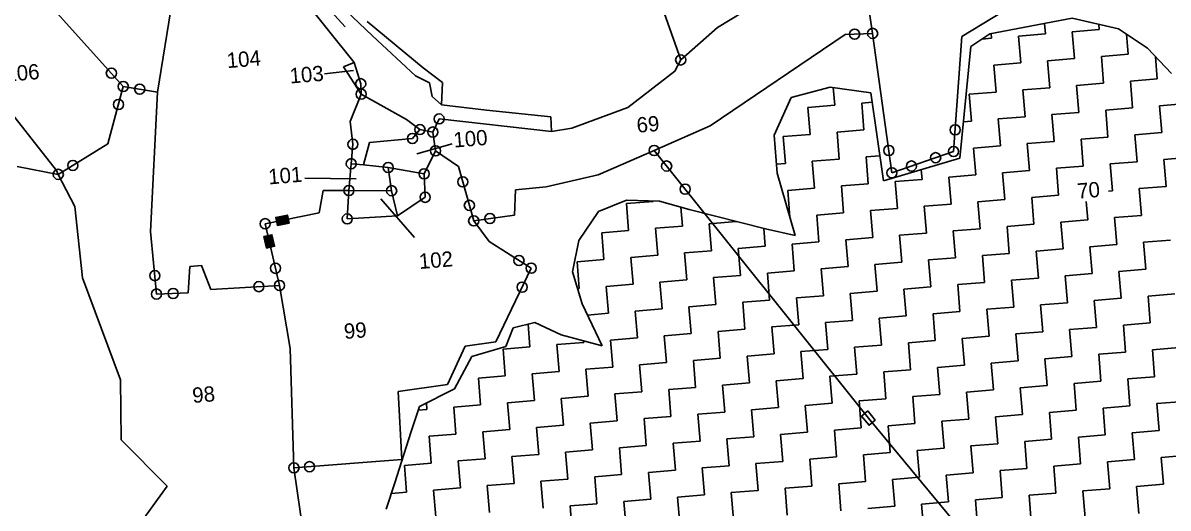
# Model space of a CAD drawing. Header units: metres. Extents: x 307122 to 311809, y 1926082 to 1930533.
# Drawn here: x 309391 to 310079, y 1928175 to 1928467 of the extents above; entities that cross this region are included whole.
import ezdxf

# ---------------------------------------------------------------- set-up
doc = ezdxf.new("R2010")
doc.units = ezdxf.units.M
for name, color, linetype in [('LINE_WATER', 4, 'Continuous'), ('OFF', 1, 'Continuous'), ('POLY_HATCH', 12, 'Continuous'), ('POLY_PARCEL', 6, 'Continuous'), ('POLY_WATER', 4, 'Continuous'), ('TEXT_PARCEL', 7, 'Continuous'), ('V_BOUND_LINE', 7, 'Continuous')]:
    doc.layers.add(name, color=color, linetype=linetype)
doc.styles.add('TEXT_MAP', font='')
doc.styles.get('TEXT_MAP').set_extended_font_data('Kruti Dev 050')
doc.dimstyles.get("Standard").update_dxf_attribs({"dimtxt": 2.5, "dimasz": 2.5, "dimexe": 1.25, "dimexo": 0.625, "dimtad": 1, "dimdec": 4, "dimdsep": 46, "dimlunit": 6, "dimtxsty": 'Standard', "dimcen": 2.5, "dimadec": 0, "dimazin": 0, "dimtfac": 1, "dimtdec": 4, "dimtmove": 0, "dimatfit": 3, "dimfxl": 1, "dimtolj": 1, "dimtzin": 0, "dimarcsym": 0})

msp = doc.modelspace()

# ---------------------------------------------------------------- hatches: boundary and pattern name
for points in [[(309543.05, 1928349.76), (309544.01, 1928344.95), (309550.97, 1928346.34), (309550.01, 1928351.15)], [(309540.66, 1928339.39), (309535.88, 1928338.28), (309537.5, 1928331.36), (309542.28, 1928332.48)]]:
    msp.add_hatch(color=256).paths.add_polyline_path(points)

# ---------------------------------------------------------------- linework, layer by layer
for points in [[(309550.97, 1928346.34), (309544.01, 1928344.95), (309543.05, 1928349.76), (309550.01, 1928351.15)], [(309537.5, 1928331.36), (309535.88, 1928338.28), (309540.66, 1928339.39), (309542.28, 1928332.48)], [(309898.51, 1928233.55), (309903.05, 1928228.09), (309899.27, 1928224.95), (309894.73, 1928230.41)]]:
    msp.add_lwpolyline(points, close=True)
for centre in [(309890.64, 1928459.73), (309901.44, 1928460.23), (309786.18, 1928444.29), (309444.31, 1928436.33), (309451.46, 1928428.39), (309461.31, 1928426.76), (309594.01, 1928430.02), (309594.26, 1928423.79), (309448.57, 1928417.56), (309641.09, 1928408.88), (309629.63, 1928402.47), (309637.3, 1928401.02), (309950.99, 1928402.34), (309589.36, 1928393.64), (309625.08, 1928397.16), (309638.96, 1928389.75), (309770.28, 1928389.91), (309911.18, 1928389.94), (309939.28, 1928385.6), (309950.05, 1928389.32), (309421.17, 1928380.97), (309588.35, 1928381.99), (309610.57, 1928379.75), (309777.74, 1928380.58), (309924.72, 1928380.58), (309412.43, 1928375.58), (309632.13, 1928375.92), (309913.03, 1928376.55), (309586.95, 1928365.87), (309612.6, 1928365.77), (309655.3, 1928371.13), (309788.84, 1928366.72), (309632.7, 1928361.81), (309659.28, 1928356.99), (309536.61, 1928345.97), (309585.95, 1928348.84), (309661.89, 1928347.69), (309671.63, 1928349.08), (309689.07, 1928323.89), (309542.86, 1928319.21), (309696.39, 1928319.27), (309470.36, 1928314.78), (309471.44, 1928303.74), (309481.4, 1928304.09), (309532.9, 1928308.18), (309545.25, 1928308.93), (309690.94, 1928307.87), (309563.25, 1928200.08), (309553.94, 1928199.36)]:
    msp.add_circle(centre, 3.04)
at = {"layer": 'LINE_WATER'}
for p, q in [((309569.84, 1928480.52), (309584.66, 1928464.25)), ((309601.18, 1928458.72), (309585.01, 1928474.02)), ((309626.96, 1928434.75), (309601.18, 1928458.72)), ((309635.33, 1928430.57), (309626.96, 1928434.75)), ((309636.87, 1928422.38), (309635.33, 1928430.57)), ((309642.48, 1928417.33), (309636.87, 1928422.38))]:
    msp.add_line(p, q, dxfattribs=at)
at = {"layer": 'OFF'}
msp.add_line((309412.43, 1928375.58), (309387.64, 1928380.22), dxfattribs=at)
at = {"layer": 'POLY_HATCH'}
for p, q in [((309971.78, 1928459.9), (310021.28, 1928469.43)), ((310021.28, 1928469.43), (310049.14, 1928462.97)), ((309960.37, 1928452.42), (309971.78, 1928459.9)), ((310049.14, 1928462.97), (310066.49, 1928451.29)), ((309953.85, 1928385.25), (309960.37, 1928452.42)), ((310066.49, 1928451.29), (310080.86, 1928436.08)), ((309852.49, 1928421.72), (309876.02, 1928428.02)), ((309876.02, 1928428.02), (309900.35, 1928424.56)), ((309900.35, 1928424.56), (309907.97, 1928371.66)), ((309842.32, 1928399.04), (309852.49, 1928421.72)), ((309844.19, 1928376.26), (309842.32, 1928399.04)), ((309907.97, 1928371.66), (309953.85, 1928385.25)), ((309854.91, 1928338.91), (309844.19, 1928376.26)), ((309736.77, 1928353.25), (309753.7, 1928360.1)), ((309753.7, 1928360.1), (309773.42, 1928359.53)), ((309773.42, 1928359.53), (309791.33, 1928354.45)), ((309791.33, 1928354.45), (309837.09, 1928342.91)), ((309725.07, 1928335.91), (309736.77, 1928353.25)), ((309837.09, 1928342.91), (309854.91, 1928338.91)), ((309721.16, 1928317.02), (309725.07, 1928335.91)), ((309727.1, 1928297.84), (309721.16, 1928317.02)), ((309739.01, 1928272.61), (309727.1, 1928297.84)), ((309685.65, 1928283.52), (309698.5, 1928286.76)), ((309698.5, 1928286.76), (309714.41, 1928279.33)), ((309681.11, 1928272.23), (309685.65, 1928283.52)), ((309714.41, 1928279.33), (309739.01, 1928272.61)), ((309660.83, 1928266.2), (309681.11, 1928272.23)), ((309650.4, 1928246.77), (309660.83, 1928266.2)), ((309629.4, 1928236.31), (309650.4, 1928246.77)), ((309624.13, 1928220.59), (309629.4, 1928236.31)), ((309614.59, 1928190.32), (309624.13, 1928220.59)), ((309609.32, 1928174.59), (309614.59, 1928190.32))]:
    msp.add_line(p, q, dxfattribs=at)
at = {"layer": 'POLY_HATCH', "linetype": 'Continuous'}
for p, q in [((310005.18, 1928459.92), (310004.66, 1928466.23)), ((310037.45, 1928462.57), (310037.19, 1928465.74)), ((309967.03, 1928456.79), (309972.9, 1928457.27)), ((309972.9, 1928457.27), (309972.67, 1928460.08)), ((309989.04, 1928458.59), (310005.18, 1928459.92)), ((309990.36, 1928442.46), (309989.04, 1928458.59)), ((310021.31, 1928461.24), (310037.45, 1928462.57)), ((310022.64, 1928445.1), (310021.31, 1928461.24)), ((310054.91, 1928447.75), (310053.93, 1928459.75)), ((310006.5, 1928443.78), (310022.64, 1928445.1)), ((310007.82, 1928427.64), (310006.5, 1928443.78)), ((310038.78, 1928446.43), (310054.91, 1928447.75)), ((310040.1, 1928430.29), (310038.78, 1928446.43)), ((310072.38, 1928432.94), (310071.29, 1928446.22)), ((309974.22, 1928441.13), (309990.36, 1928442.46)), ((309975.55, 1928425), (309974.22, 1928441.13)), ((310023.96, 1928428.97), (310040.1, 1928430.29)), ((310056.24, 1928431.61), (310072.38, 1928432.94)), ((310057.56, 1928415.48), (310056.24, 1928431.61)), ((309878.72, 1928417.05), (309877.84, 1928427.76)), ((309959.41, 1928423.67), (309975.55, 1928425)), ((309960.73, 1928407.53), (309959.41, 1928423.67)), ((309991.69, 1928426.32), (310007.82, 1928427.64)), ((309993.01, 1928410.18), (309991.69, 1928426.32)), ((310025.29, 1928412.83), (310023.96, 1928428.97)), ((309862.58, 1928415.73), (309878.72, 1928417.05)), ((309863.91, 1928399.59), (309862.58, 1928415.73)), ((309894.86, 1928418.38), (309901.16, 1928418.89)), ((309896.18, 1928402.24), (309894.86, 1928418.38)), ((310073.7, 1928416.8), (310089.84, 1928418.12)), ((310075.02, 1928400.66), (310073.7, 1928416.8)), ((309976.87, 1928408.86), (309993.01, 1928410.18)), ((309978.2, 1928392.72), (309976.87, 1928408.86)), ((310009.15, 1928411.5), (310025.29, 1928412.83)), ((310010.47, 1928395.37), (310009.15, 1928411.5)), ((310041.42, 1928414.15), (310057.56, 1928415.48)), ((310042.75, 1928398.01), (310041.42, 1928414.15)), ((309880.05, 1928400.91), (309896.18, 1928402.24)), ((309955.98, 1928407.14), (309960.73, 1928407.53)), ((309847.77, 1928398.27), (309863.91, 1928399.59)), ((309849.09, 1928382.13), (309847.77, 1928398.27)), ((309881.37, 1928384.78), (309880.05, 1928400.91)), ((309994.33, 1928394.04), (310010.47, 1928395.37)), ((310026.61, 1928396.69), (310042.75, 1928398.01)), ((310027.93, 1928380.55), (310026.61, 1928396.69)), ((310058.88, 1928399.34), (310075.02, 1928400.66)), ((310060.21, 1928383.2), (310058.88, 1928399.34)), ((309962.06, 1928391.4), (309978.2, 1928392.72)), ((309963.38, 1928375.26), (309962.06, 1928391.4)), ((309995.66, 1928377.91), (309994.33, 1928394.04)), ((309843.74, 1928381.69), (309849.09, 1928382.13)), ((309865.23, 1928383.45), (309881.37, 1928384.78)), ((309866.56, 1928367.32), (309865.23, 1928383.45)), ((309897.51, 1928386.1), (309905.79, 1928386.78)), ((309898.83, 1928369.96), (309897.51, 1928386.1)), ((310044.07, 1928381.88), (310060.21, 1928383.2)), ((310045.39, 1928365.74), (310044.07, 1928381.88)), ((310076.35, 1928384.52), (310092.48, 1928385.85)), ((310077.67, 1928368.39), (310076.35, 1928384.52)), ((309931.11, 1928372.61), (309930.63, 1928378.38)), ((309947.24, 1928373.93), (309963.38, 1928375.26)), ((309979.52, 1928376.58), (309995.66, 1928377.91)), ((309980.84, 1928360.44), (309979.52, 1928376.58)), ((310011.8, 1928379.23), (310027.93, 1928380.55)), ((310013.12, 1928363.09), (310011.8, 1928379.23)), ((309882.69, 1928368.64), (309898.83, 1928369.96)), ((309884.02, 1928352.5), (309882.69, 1928368.64)), ((309914.97, 1928371.29), (309931.11, 1928372.61)), ((309916.29, 1928355.15), (309914.97, 1928371.29)), ((309948.57, 1928357.8), (309947.24, 1928373.93)), ((310061.53, 1928367.06), (310077.67, 1928368.39)), ((309850.42, 1928365.99), (309866.56, 1928367.32)), ((309851.73, 1928349.97), (309850.42, 1928365.99)), ((309996.98, 1928361.77), (310013.12, 1928363.09)), ((309998.31, 1928345.63), (309996.98, 1928361.77)), ((310043.02, 1928365.54), (310045.39, 1928365.74)), ((310062.86, 1928350.93), (310061.53, 1928367.06)), ((309753.59, 1928358.05), (309769.73, 1928359.37)), ((309754.92, 1928341.91), (309753.59, 1928358.05)), ((309769.73, 1928359.37), (309769.71, 1928359.64)), ((309787.19, 1928344.56), (309786.26, 1928355.89)), ((309900.15, 1928353.83), (309916.29, 1928355.15)), ((309901.48, 1928337.69), (309900.15, 1928353.83)), ((309932.43, 1928356.47), (309948.57, 1928357.8)), ((309933.75, 1928340.34), (309932.43, 1928356.47)), ((309964.71, 1928359.12), (309980.84, 1928360.44)), ((309966.03, 1928342.98), (309964.71, 1928359.12)), ((310030.58, 1928348.28), (310029.68, 1928359.3)), ((309803.33, 1928345.88), (309819.47, 1928347.21)), ((309819.47, 1928347.21), (309819.45, 1928347.36)), ((309867.88, 1928351.18), (309884.02, 1928352.5)), ((309869.2, 1928335.04), (309867.88, 1928351.18)), ((310014.44, 1928346.95), (310030.58, 1928348.28)), ((310015.77, 1928330.82), (310014.44, 1928346.95)), ((310046.72, 1928349.6), (310062.86, 1928350.93)), ((310048.04, 1928333.46), (310046.72, 1928349.6)), ((309738.78, 1928340.59), (309754.92, 1928341.91)), ((309740.1, 1928324.45), (309738.78, 1928340.59)), ((309771.05, 1928343.24), (309787.19, 1928344.56)), ((309772.38, 1928327.1), (309771.05, 1928343.24)), ((309804.65, 1928329.75), (309803.33, 1928345.88)), ((309836.93, 1928332.39), (309836.04, 1928343.17)), ((309917.62, 1928339.01), (309933.75, 1928340.34)), ((309949.89, 1928341.66), (309966.03, 1928342.98)), ((309951.22, 1928325.52), (309949.89, 1928341.66)), ((309982.17, 1928344.31), (309998.31, 1928345.63)), ((309983.49, 1928328.17), (309982.17, 1928344.31)), ((309853.07, 1928333.72), (309869.2, 1928335.04)), ((309854.39, 1928317.58), (309853.07, 1928333.72)), ((309885.34, 1928336.36), (309901.48, 1928337.69)), ((309886.66, 1928320.23), (309885.34, 1928336.36)), ((309918.94, 1928322.87), (309917.62, 1928339.01)), ((310031.9, 1928332.14), (310048.04, 1928333.46)), ((310064.18, 1928334.79), (310080.32, 1928336.11)), ((310065.5, 1928318.65), (310064.18, 1928334.79)), ((309756.24, 1928325.77), (309772.38, 1928327.1)), ((309788.51, 1928328.42), (309804.65, 1928329.75)), ((309789.84, 1928312.28), (309788.51, 1928328.42)), ((309820.79, 1928331.07), (309836.93, 1928332.39)), ((309822.11, 1928314.93), (309820.79, 1928331.07)), ((309967.35, 1928326.84), (309983.49, 1928328.17)), ((309968.68, 1928310.71), (309967.35, 1928326.84)), ((309999.63, 1928329.49), (310015.77, 1928330.82)), ((310000.95, 1928313.35), (309999.63, 1928329.49)), ((310033.23, 1928316), (310031.9, 1928332.14)), ((309723.96, 1928323.13), (309740.1, 1928324.45)), ((309725.29, 1928306.99), (309723.96, 1928323.13)), ((309757.56, 1928309.64), (309756.24, 1928325.77)), ((309870.53, 1928318.9), (309886.66, 1928320.23)), ((309902.8, 1928321.55), (309918.94, 1928322.87)), ((309904.13, 1928305.41), (309902.8, 1928321.55)), ((309935.08, 1928324.2), (309951.22, 1928325.52)), ((309936.4, 1928308.06), (309935.08, 1928324.2)), ((309805.98, 1928313.61), (309822.11, 1928314.93)), ((309807.3, 1928297.47), (309805.98, 1928313.61)), ((309838.25, 1928316.25), (309854.39, 1928317.58)), ((309839.58, 1928300.12), (309838.25, 1928316.25)), ((309871.85, 1928302.76), (309870.53, 1928318.9)), ((309984.81, 1928312.03), (310000.95, 1928313.35)), ((310017.09, 1928314.68), (310033.23, 1928316)), ((310018.41, 1928298.54), (310017.09, 1928314.68)), ((310049.37, 1928317.33), (310065.5, 1928318.65)), ((310050.69, 1928301.19), (310049.37, 1928317.33)), ((309724.29, 1928306.91), (309725.29, 1928306.99)), ((309741.42, 1928308.31), (309757.56, 1928309.64)), ((309742.75, 1928292.17), (309741.42, 1928308.31)), ((309773.7, 1928310.96), (309789.84, 1928312.28)), ((309775.02, 1928294.82), (309773.7, 1928310.96)), ((309920.26, 1928306.74), (309936.4, 1928308.06)), ((309921.59, 1928290.6), (309920.26, 1928306.74)), ((309952.54, 1928309.38), (309968.68, 1928310.71)), ((309953.86, 1928293.25), (309952.54, 1928309.38)), ((309986.14, 1928295.89), (309984.81, 1928312.03)), ((309823.44, 1928298.79), (309839.58, 1928300.12)), ((309824.76, 1928282.66), (309823.44, 1928298.79)), ((309855.71, 1928301.44), (309871.85, 1928302.76)), ((309857.04, 1928285.3), (309855.71, 1928301.44)), ((309887.99, 1928304.09), (309904.13, 1928305.41)), ((309889.31, 1928287.95), (309887.99, 1928304.09)), ((310034.55, 1928299.86), (310050.69, 1928301.19)), ((310035.88, 1928283.73), (310034.55, 1928299.86)), ((310066.83, 1928302.51), (310082.97, 1928303.84)), ((310068.15, 1928286.37), (310066.83, 1928302.51)), ((309730.26, 1928291.15), (309742.75, 1928292.17)), ((309758.89, 1928293.5), (309775.02, 1928294.82)), ((309760.21, 1928277.36), (309758.89, 1928293.5)), ((309791.16, 1928296.15), (309807.3, 1928297.47)), ((309792.49, 1928280.01), (309791.16, 1928296.15)), ((309937.73, 1928291.92), (309953.86, 1928293.25)), ((309939.05, 1928275.78), (309937.73, 1928291.92)), ((309970, 1928294.57), (309986.14, 1928295.89)), ((309971.32, 1928278.43), (309970, 1928294.57)), ((310002.28, 1928297.22), (310018.41, 1928298.54)), ((310003.6, 1928281.08), (310002.28, 1928297.22)), ((309695.66, 1928272.07), (309694.54, 1928285.76)), ((309840.9, 1928283.98), (309857.04, 1928285.3)), ((309873.17, 1928286.63), (309889.31, 1928287.95)), ((309874.5, 1928270.49), (309873.17, 1928286.63)), ((309905.45, 1928289.27), (309921.59, 1928290.6)), ((309906.77, 1928273.14), (309905.45, 1928289.27)), ((310052.01, 1928285.05), (310068.15, 1928286.37)), ((310053.34, 1928268.91), (310052.01, 1928285.05)), ((309776.35, 1928278.68), (309792.49, 1928280.01)), ((309777.67, 1928262.55), (309776.35, 1928278.68)), ((309808.62, 1928281.33), (309824.76, 1928282.66)), ((309809.95, 1928265.19), (309808.62, 1928281.33)), ((309842.22, 1928267.84), (309840.9, 1928283.98)), ((309955.19, 1928277.11), (309971.32, 1928278.43)), ((309987.46, 1928279.76), (310003.6, 1928281.08)), ((309988.79, 1928263.62), (309987.46, 1928279.76)), ((310019.74, 1928282.4), (310035.88, 1928283.73)), ((310021.06, 1928266.27), (310019.74, 1928282.4)), ((309679.52, 1928270.74), (309695.66, 1928272.07)), ((309711.8, 1928273.39), (309727.93, 1928274.71)), ((309713.12, 1928257.25), (309711.8, 1928273.39)), ((309727.93, 1928274.71), (309727.86, 1928275.65)), ((309744.07, 1928276.04), (309760.21, 1928277.36)), ((309745.4, 1928259.9), (309744.07, 1928276.04)), ((309890.64, 1928271.81), (309906.77, 1928273.14)), ((309891.96, 1928255.68), (309890.64, 1928271.81)), ((309922.91, 1928274.46), (309939.05, 1928275.78)), ((309924.24, 1928258.32), (309922.91, 1928274.46)), ((309956.51, 1928260.97), (309955.19, 1928277.11)), ((310069.47, 1928270.24), (310085.61, 1928271.56)), ((309680.84, 1928254.6), (309679.52, 1928270.74)), ((309793.81, 1928263.87), (309809.95, 1928265.19)), ((309826.08, 1928266.52), (309842.22, 1928267.84)), ((309827.41, 1928250.38), (309826.08, 1928266.52)), ((309858.36, 1928269.17), (309874.5, 1928270.49)), ((309859.68, 1928253.03), (309858.36, 1928269.17)), ((310004.92, 1928264.94), (310021.06, 1928266.27)), ((310006.25, 1928248.8), (310004.92, 1928264.94)), ((310037.2, 1928267.59), (310053.34, 1928268.91)), ((310038.52, 1928251.45), (310037.2, 1928267.59)), ((310070.8, 1928254.1), (310069.47, 1928270.24)), ((309729.26, 1928258.58), (309745.4, 1928259.9)), ((309730.58, 1928242.44), (309729.26, 1928258.58)), ((309761.53, 1928261.22), (309777.67, 1928262.55)), ((309762.86, 1928245.09), (309761.53, 1928261.22)), ((309795.13, 1928247.73), (309793.81, 1928263.87)), ((309908.1, 1928257), (309924.24, 1928258.32)), ((309940.37, 1928259.65), (309956.51, 1928260.97)), ((309941.7, 1928243.51), (309940.37, 1928259.65)), ((309972.65, 1928262.29), (309988.79, 1928263.62)), ((309973.97, 1928246.16), (309972.65, 1928262.29)), ((309664.71, 1928253.28), (309680.84, 1928254.6)), ((309666.03, 1928237.14), (309664.71, 1928253.28)), ((309696.98, 1928255.93), (309713.12, 1928257.25)), ((309698.31, 1928239.79), (309696.98, 1928255.93)), ((309843.55, 1928251.7), (309859.68, 1928253.03)), ((309844.87, 1928235.57), (309843.55, 1928251.7)), ((309875.82, 1928254.35), (309891.96, 1928255.68)), ((309877.15, 1928238.21), (309875.82, 1928254.35)), ((309909.42, 1928240.86), (309908.1, 1928257)), ((310022.39, 1928250.13), (310038.52, 1928251.45)), ((310054.66, 1928252.77), (310070.8, 1928254.1)), ((310055.98, 1928236.64), (310054.66, 1928252.77)), ((309746.72, 1928243.76), (309762.86, 1928245.09)), ((309748.04, 1928227.62), (309746.72, 1928243.76)), ((309779, 1928246.41), (309795.13, 1928247.73)), ((309780.32, 1928230.27), (309779, 1928246.41)), ((309811.27, 1928249.06), (309827.41, 1928250.38)), ((309812.59, 1928232.92), (309811.27, 1928249.06)), ((309957.83, 1928244.83), (309973.97, 1928246.16)), ((309959.16, 1928228.69), (309957.83, 1928244.83)), ((309990.11, 1928247.48), (310006.25, 1928248.8)), ((309991.43, 1928231.34), (309990.11, 1928247.48)), ((310023.71, 1928233.99), (310022.39, 1928250.13)), ((309633.76, 1928234.5), (309633.44, 1928238.32)), ((309649.89, 1928235.82), (309666.03, 1928237.14)), ((309682.17, 1928238.47), (309698.31, 1928239.79)), ((309683.49, 1928222.33), (309682.17, 1928238.47)), ((309714.44, 1928241.11), (309730.58, 1928242.44)), ((309715.77, 1928224.98), (309714.44, 1928241.11)), ((309861.01, 1928236.89), (309877.15, 1928238.21)), ((309862.33, 1928220.75), (309861.01, 1928236.89)), ((309893.28, 1928239.54), (309909.42, 1928240.86)), ((309894.61, 1928223.4), (309893.28, 1928239.54)), ((309925.56, 1928242.18), (309941.7, 1928243.51)), ((309926.88, 1928226.05), (309925.56, 1928242.18)), ((310072.12, 1928237.96), (310088.26, 1928239.28)), ((310073.45, 1928221.82), (310072.12, 1928237.96)), ((309628.65, 1928234.08), (309633.76, 1928234.5)), ((309651.22, 1928219.68), (309649.89, 1928235.82)), ((309764.18, 1928228.95), (309780.32, 1928230.27)), ((309796.46, 1928231.59), (309812.59, 1928232.92)), ((309797.78, 1928215.46), (309796.46, 1928231.59)), ((309828.73, 1928234.24), (309844.87, 1928235.57)), ((309830.06, 1928218.1), (309828.73, 1928234.24)), ((309975.3, 1928230.02), (309991.43, 1928231.34)), ((309976.62, 1928213.88), (309975.3, 1928230.02)), ((310007.57, 1928232.67), (310023.71, 1928233.99)), ((310008.9, 1928216.53), (310007.57, 1928232.67)), ((310039.85, 1928235.31), (310055.98, 1928236.64)), ((310041.17, 1928219.18), (310039.85, 1928235.31)), ((309699.63, 1928223.65), (309715.77, 1928224.98)), ((309700.95, 1928207.51), (309699.63, 1928223.65)), ((309731.91, 1928226.3), (309748.04, 1928227.62)), ((309733.23, 1928210.16), (309731.91, 1928226.3)), ((309765.5, 1928212.81), (309764.18, 1928228.95)), ((309878.47, 1928222.08), (309894.61, 1928223.4)), ((309910.74, 1928224.72), (309926.88, 1928226.05)), ((309912.07, 1928208.59), (309910.74, 1928224.72)), ((309943.02, 1928227.37), (309959.16, 1928228.69)), ((309944.34, 1928211.23), (309943.02, 1928227.37)), ((309635.08, 1928218.36), (309651.22, 1928219.68)), ((309636.4, 1928202.22), (309635.08, 1928218.36)), ((309667.35, 1928221.01), (309683.49, 1928222.33)), ((309668.68, 1928204.87), (309667.35, 1928221.01)), ((309813.92, 1928216.78), (309830.06, 1928218.1)), ((309815.24, 1928200.64), (309813.92, 1928216.78)), ((309846.19, 1928219.43), (309862.33, 1928220.75)), ((309847.52, 1928203.29), (309846.19, 1928219.43)), ((309879.79, 1928205.94), (309878.47, 1928222.08)), ((309992.76, 1928215.2), (310008.9, 1928216.53)), ((310025.03, 1928217.85), (310041.17, 1928219.18)), ((310026.36, 1928201.71), (310025.03, 1928217.85)), ((310057.31, 1928220.5), (310073.45, 1928221.82)), ((310058.63, 1928204.36), (310057.31, 1928220.5)), ((309717.09, 1928208.84), (309733.23, 1928210.16)), ((309749.37, 1928211.49), (309765.5, 1928212.81)), ((309750.69, 1928195.35), (309749.37, 1928211.49)), ((309781.64, 1928214.13), (309797.78, 1928215.46)), ((309782.97, 1928198), (309781.64, 1928214.13)), ((309928.21, 1928209.91), (309944.34, 1928211.23)), ((309929.53, 1928193.77), (309928.21, 1928209.91)), ((309960.48, 1928212.56), (309976.62, 1928213.88)), ((309961.81, 1928196.42), (309960.48, 1928212.56)), ((309994.08, 1928199.07), (309992.76, 1928215.2)), ((309652.54, 1928203.54), (309668.68, 1928204.87)), ((309653.86, 1928187.41), (309652.54, 1928203.54)), ((309684.82, 1928206.19), (309700.95, 1928207.51)), ((309686.14, 1928190.05), (309684.82, 1928206.19)), ((309718.42, 1928192.7), (309717.09, 1928208.84)), ((309831.38, 1928201.97), (309847.52, 1928203.29)), ((309863.66, 1928204.61), (309879.79, 1928205.94)), ((309864.98, 1928188.48), (309863.66, 1928204.61)), ((309895.93, 1928207.26), (309912.07, 1928208.59)), ((309897.25, 1928191.12), (309895.93, 1928207.26)), ((310042.49, 1928203.04), (310058.63, 1928204.36)), ((310043.82, 1928186.9), (310042.49, 1928203.04)), ((310074.77, 1928205.69), (310090.91, 1928207.01)), ((310076.09, 1928189.55), (310074.77, 1928205.69)), ((309620.27, 1928200.9), (309636.4, 1928202.22)), ((309621.59, 1928184.76), (309620.27, 1928200.9)), ((309766.83, 1928196.67), (309782.97, 1928198)), ((309768.15, 1928180.53), (309766.83, 1928196.67)), ((309799.1, 1928199.32), (309815.24, 1928200.64)), ((309800.43, 1928183.18), (309799.1, 1928199.32)), ((309832.7, 1928185.83), (309831.38, 1928201.97)), ((309945.67, 1928195.1), (309961.81, 1928196.42)), ((309977.94, 1928197.74), (309994.08, 1928199.07)), ((309979.27, 1928181.61), (309977.94, 1928197.74)), ((310010.22, 1928200.39), (310026.36, 1928201.71)), ((310011.54, 1928184.25), (310010.22, 1928200.39)), ((309670, 1928188.73), (309686.14, 1928190.05)), ((309671.33, 1928172.59), (309670, 1928188.73)), ((309702.28, 1928191.38), (309718.42, 1928192.7)), ((309703.6, 1928175.24), (309702.28, 1928191.38)), ((309734.55, 1928194.02), (309750.69, 1928195.35)), ((309735.88, 1928177.89), (309734.55, 1928194.02)), ((309881.12, 1928189.8), (309897.25, 1928191.12)), ((309882.44, 1928173.66), (309881.12, 1928189.8)), ((309913.39, 1928192.45), (309929.53, 1928193.77)), ((309914.72, 1928176.31), (309913.39, 1928192.45)), ((309946.99, 1928178.96), (309945.67, 1928195.1)), ((310059.96, 1928188.22), (310076.09, 1928189.55)), ((309612.48, 1928184.01), (309621.59, 1928184.76)), ((309637.73, 1928186.08), (309653.86, 1928187.41)), ((309639.05, 1928169.94), (309637.73, 1928186.08)), ((309784.29, 1928181.86), (309800.43, 1928183.18)), ((309785.61, 1928165.72), (309784.29, 1928181.86)), ((309816.57, 1928184.51), (309832.7, 1928185.83)), ((309817.89, 1928168.37), (309816.57, 1928184.51)), ((309848.84, 1928187.15), (309864.98, 1928188.48)), ((309850.16, 1928171.02), (309848.84, 1928187.15)), ((309995.4, 1928182.93), (310011.54, 1928184.25)), ((309996.73, 1928166.79), (309995.4, 1928182.93)), ((310027.68, 1928185.58), (310043.82, 1928186.9)), ((310029, 1928169.44), (310027.68, 1928185.58)), ((310061.28, 1928172.09), (310059.96, 1928188.22)), ((309719.74, 1928176.56), (309735.88, 1928177.89)), ((309721.06, 1928160.43), (309719.74, 1928176.56)), ((309752.01, 1928179.21), (309768.15, 1928180.53)), ((309753.34, 1928163.07), (309752.01, 1928179.21)), ((309898.58, 1928174.99), (309914.72, 1928176.31)), ((309930.85, 1928177.63), (309946.99, 1928178.96)), ((309932.18, 1928161.5), (309930.85, 1928177.63)), ((309963.13, 1928180.28), (309979.27, 1928181.61)), ((309964.45, 1928164.14), (309963.13, 1928180.28))]:
    msp.add_line(p, q, dxfattribs=at)
at = {"layer": 'POLY_PARCEL'}
for p, q in [((309750.55, 1928546.28), (309786.18, 1928444.29)), ((309808.19, 1928463.79), (309882.97, 1928509.14)), ((309901.44, 1928460.23), (309895.24, 1928502.34)), ((309451.46, 1928428.39), (309399.89, 1928485.64)), ((309472.04, 1928424.99), (309480.95, 1928480.77)), ((309979.48, 1928473.12), (309955.01, 1928458.43)), ((309786.18, 1928444.29), (309808.19, 1928463.79)), ((309884.98, 1928459.47), (309803.88, 1928404.75)), ((309901.44, 1928460.23), (309884.98, 1928459.47)), ((309913.03, 1928376.55), (309901.44, 1928460.23)), ((309955.01, 1928458.43), (309950.05, 1928389.32)), ((309782.66, 1928437.57), (309786.18, 1928444.29)), ((309583.66, 1928440.19), (309590.1, 1928442.71)), ((309594.26, 1928423.79), (309583.66, 1928440.19)), ((309754.35, 1928415.79), (309782.66, 1928437.57)), ((309442.27, 1928393.96), (309451.46, 1928428.39)), ((309451.46, 1928428.39), (309472.04, 1928424.99)), ((309467.78, 1928341.2), (309472.04, 1928424.99)), ((309587.64, 1928407.36), (309594.26, 1928423.79)), ((309720.84, 1928403.31), (309754.35, 1928415.79)), ((309589.36, 1928393.64), (309587.64, 1928407.36)), ((309625.08, 1928397.16), (309629.63, 1928402.47)), ((309708.67, 1928401.4), (309720.84, 1928403.31)), ((309803.88, 1928404.75), (309770.28, 1928389.91)), ((309599.3, 1928394.75), (309625.08, 1928397.16)), ((309638.96, 1928389.75), (309637.3, 1928401.02)), ((309412.43, 1928375.58), (309442.27, 1928393.96)), ((309588.35, 1928381.99), (309589.36, 1928393.64)), ((309595.75, 1928381.25), (309599.3, 1928394.75)), ((309632.13, 1928375.92), (309638.96, 1928389.75)), ((309638.96, 1928389.75), (309652.73, 1928380.26)), ((309770.28, 1928389.91), (309736.65, 1928375.35)), ((309770.28, 1928389.91), (309898.89, 1928229.25)), ((309950.05, 1928389.32), (309913.03, 1928376.55)), ((309586.95, 1928365.87), (309588.35, 1928381.99)), ((309588.35, 1928381.99), (309595.75, 1928381.25)), ((309595.75, 1928381.25), (309610.57, 1928379.75)), ((309610.57, 1928379.75), (309612.6, 1928365.77)), ((309632.13, 1928375.92), (309610.57, 1928379.75)), ((309632.7, 1928361.81), (309632.13, 1928375.92)), ((309652.73, 1928380.26), (309661.89, 1928347.69)), ((309736.65, 1928375.35), (309705.37, 1928368.07)), ((309705.37, 1928368.07), (309686.93, 1928366.26)), ((309569.13, 1928352.47), (309571.56, 1928365.94)), ((309571.56, 1928365.94), (309586.95, 1928365.87)), ((309585.95, 1928348.84), (309586.95, 1928365.87)), ((309586.95, 1928365.87), (309612.6, 1928365.77)), ((309612.6, 1928365.77), (309616.19, 1928350.73)), ((309616.19, 1928350.73), (309632.7, 1928361.81)), ((309686.93, 1928366.26), (309686.39, 1928351.18)), ((309536.61, 1928345.97), (309569.13, 1928352.47)), ((309616.19, 1928350.73), (309585.95, 1928348.84)), ((309686.39, 1928351.18), (309661.89, 1928347.69)), ((309661.89, 1928347.69), (309671.18, 1928335.19)), ((309471.44, 1928303.74), (309467.78, 1928341.2)), ((309545.25, 1928308.93), (309536.61, 1928345.97)), ((309671.18, 1928335.19), (309696.39, 1928319.27)), ((309491.47, 1928320.31), (309490.43, 1928304.41)), ((309498.46, 1928320.88), (309491.47, 1928320.31)), ((309504.04, 1928306.41), (309498.46, 1928320.88)), ((309696.39, 1928319.27), (309675.23, 1928275.07)), ((309545.25, 1928308.93), (309504.04, 1928306.41)), ((309551.6, 1928271.12), (309545.25, 1928308.93)), ((309490.43, 1928304.41), (309471.44, 1928303.74)), ((309656.85, 1928272.38), (309646.05, 1928249.38)), ((309675.23, 1928275.07), (309656.85, 1928272.38)), ((309553.94, 1928199.36), (309551.6, 1928271.12)), ((309646.05, 1928249.38), (309616.59, 1928245.19)), ((309616.59, 1928245.19), (309618.75, 1928204.38)), ((309898.89, 1928229.25), (309975.08, 1928137.6)), ((309618.75, 1928204.38), (309553.94, 1928199.36)), ((309553.94, 1928199.36), (309560.39, 1928154.21))]:
    msp.add_line(p, q, dxfattribs=at)
at = {"layer": 'POLY_WATER'}
for p, q in [((309590.1, 1928442.71), (309541.33, 1928503.55)), ((309597.99, 1928467.32), (309631.53, 1928439.6)), ((309364.8, 1928437.12), (309411.26, 1928377.86)), ((309594.01, 1928430.02), (309590.1, 1928442.71)), ((309631.53, 1928439.6), (309643.21, 1928430.67)), ((309594.26, 1928423.79), (309594.01, 1928430.02)), ((309643.21, 1928430.67), (309642.48, 1928417.33)), ((309621.57, 1928408.58), (309594.26, 1928423.79)), ((309642.48, 1928417.33), (309669.59, 1928414.08)), ((309641.09, 1928408.88), (309637.3, 1928401.02)), ((309708.67, 1928401.4), (309641.09, 1928408.88)), ((309669.59, 1928414.08), (309708.21, 1928410.22)), ((309708.21, 1928410.22), (309708.67, 1928401.4)), ((309629.63, 1928402.47), (309621.57, 1928408.58)), ((309637.3, 1928401.02), (309629.63, 1928402.47))]:
    msp.add_line(p, q, dxfattribs=at)
at = {"layer": 'V_BOUND_LINE'}
for p, q in [((309412.43, 1928375.58), (309411.26, 1928377.86)), ((309422.4, 1928356.21), (309412.43, 1928375.58)), ((309426.99, 1928313.39), (309422.4, 1928356.21)), ((309449.73, 1928252.2), (309426.99, 1928313.39)), ((309450.26, 1928216.3), (309449.73, 1928252.2)), ((309477.77, 1928188.5), (309450.26, 1928216.3)), ((309448.88, 1928148.61), (309477.77, 1928188.5))]:
    msp.add_line(p, q, dxfattribs=at)

# ---------------------------------------------------------------- texts
at = {"layer": 'TEXT_PARCEL', "style": 'TEXT_MAP'}
for s, p in [('104', (309513.96, 1928439.35)), ('106', (309381.05, 1928431.19)), ('103', (309551.71, 1928430.13)), ('69', (309760.07, 1928400.57)), ('100', (309650.09, 1928391.65)), ('101', (309538.87, 1928369.52)), ('70', (310024.65, 1928360.97)), ('102', (309629.35, 1928318.76)), ('99', (309584.33, 1928276.72)), ('98', (309493.26, 1928238.31))]:
    msp.add_text(s, height=9.18, rotation=4.68931, dxfattribs=at).set_placement(p)

# ---------------------------------------------------------------- leaders
for points in [[(309572.26, 1928435.9), (309589.77, 1928437.88)], [(309648.91, 1928394), (309627.75, 1928387.88)], [(309560.41, 1928373.33), (309591.24, 1928372.96)], [(309626.27, 1928337.69), (309606.07, 1928360.99)]]:
    msp.add_leader(points, dimstyle='Standard', override={"dimtxt": 2.5, "dimasz": 2.5, "dimexe": 1.25, "dimexo": 0.625, "dimgap": 0.625, "dimtad": 1, "dimtih": 0, "dimtoh": 0, "dimzin": 8, "dimcen": 2.5, "dimtofl": 1})

doc.saveas('drawing.dxf')
